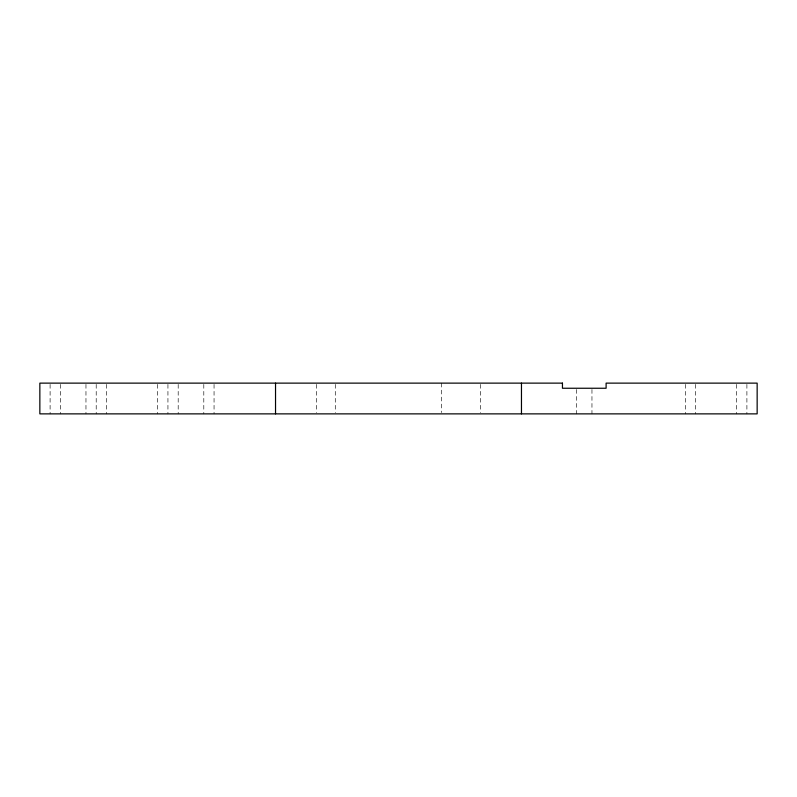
<?xml version="1.0" encoding="UTF-8"?>
<svg xmlns="http://www.w3.org/2000/svg" width="797" height="797" viewBox="0 0 797 797"><rect width="100%" height="100%" fill="white"/><g stroke="black" fill="none" stroke-linecap="round" stroke-linejoin="round"><path stroke-width="0.6" stroke-dasharray="3.98 2.99" d="M746.899 384.363L746.899 413.872M736.657 384.363L736.657 413.872M695.671 384.363L695.671 413.872M685.42 384.363L685.42 413.872M591.962 389.474L591.962 413.872M576.6 389.474L576.6 413.872M480.481 384.363L480.481 412.637M441.408 383.128L441.408 412.637M335.288 384.363L335.288 412.637M316.519 384.363L316.519 412.637M214.054 384.363L214.054 413.872M203.803 384.363L203.803 413.872M178.189 384.363L178.189 413.872M167.938 384.363L167.938 413.872M157.696 384.363L157.696 413.872M106.459 384.363L106.459 413.872M96.208 384.363L96.208 413.872M85.966 384.363L85.966 413.872M60.343 384.363L60.343 413.872M50.101 384.363L50.101 413.872"/><path stroke-width="1.2" d="M521.467 383.128L521.467 413.872M275.533 383.128L275.533 413.872M562.453 383.128L39.85 383.128L39.85 413.872L757.15 413.872L757.15 383.128L606.109 383.128L606.109 388.249L562.453 388.249L562.453 383.128"/></g></svg>
